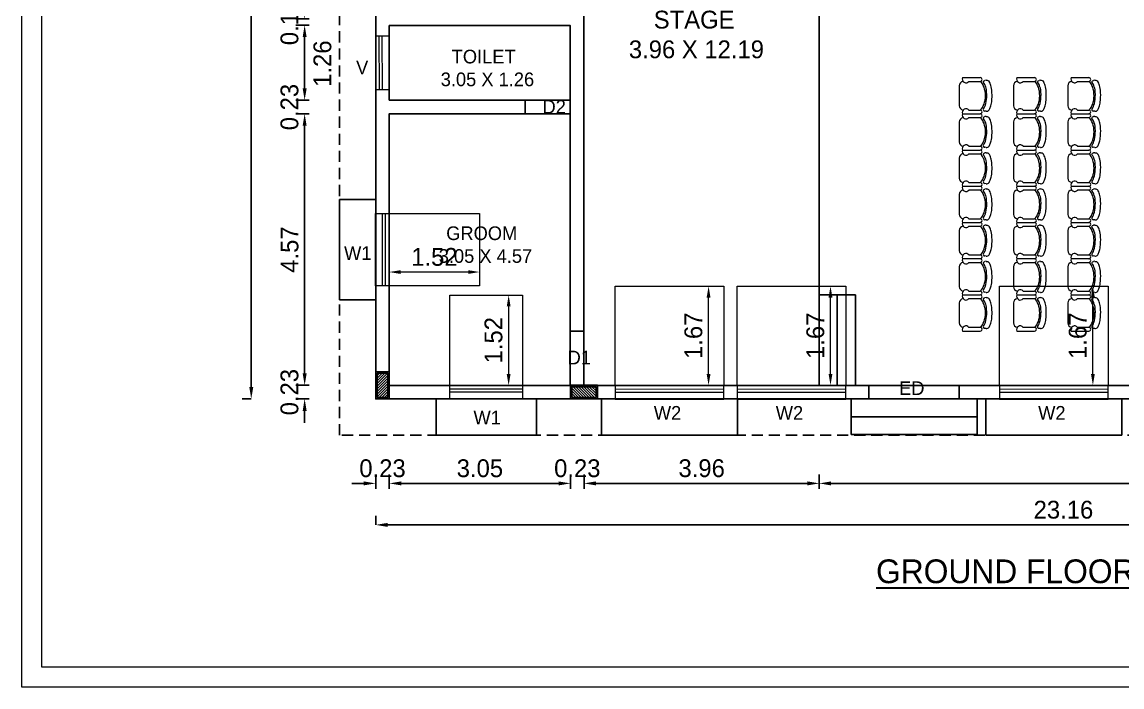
# Model space of a CAD drawing. Header units: metres. Extents: x -1560488.3 to -1560394.4, y 43534.5 to 43593.3.
# Drawn here: x -1560488.3 to -1560469.78, y 43534.54 to 43545.73 of the extents above; entities that cross this region are included whole.
import ezdxf

# ---------------------------------------------------------------- set-up
doc = ezdxf.new("R2010")
doc.units = ezdxf.units.M
doc.header["$LTSCALE"] = 750
doc.header["$MEASUREMENT"] = 0
doc.header["$PDMODE"] = 35
doc.header["$PDSIZE"] = 50
doc.linetypes.add('DASHED2', pattern=[0.375, 0.25, -0.125])
doc.layers.get('0').update_dxf_attribs({"lineweight": 5})
doc.layers.get('Defpoints').update_dxf_attribs({"lineweight": 0})
for name, color, linetype in [('A-ANNO-TEXT01', 255, 'Continuous'), ('BLK_1_FLR_0_CARPET_AREA', 10, 'Continuous'), ('BLK_1_FLR_0_REGULAR_ROOM_1', 117, 'Continuous'), ('BLK_1_FLR_0_REGULAR_ROOM_4', 117, 'Continuous'), ('BLK_1_FLR_0_WC_BATH', 223, 'Continuous'), ('Site Boundry', 3, 'Continuous'), ('TEX', 6, 'Continuous'), ('TEXT 1', 7, 'Continuous'), ('window', 3, 'Continuous')]:
    doc.layers.add(name, color=color, linetype=linetype)
doc.layers.add('BLK_1_COVERED_AREA', color=140, linetype='Continuous', plot=False)
doc.layers.add('BLK_1_FLR_0_BLT_UP_AREA', color=8, linetype='Continuous', plot=False)
for name, color, linetype, lineweight in [('BLK_1_FLR_0_ROOM_1_LIGHT_VENTILATION_1', 232, 'Continuous', 0), ('BLK_1_FLR_0_ROOM_1_LIGHT_VENTILATION_2', 232, 'Continuous', 0), ('BLK_1_FLR_0_ROOM_1_LIGHT_VENTILATION_3', 232, 'Continuous', 0), ('BLK_1_FLR_0_ROOM_4_LIGHT_VENTILATION_1', 232, 'Continuous', 0), ('BLK_1_FLR_0_ROOM_4_LIGHT_VENTILATION_2', 232, 'Continuous', 0), ('column', 242, 'Continuous', 25), ('JOI', 7, 'Continuous', 5), ('Layer1', 7, 'Continuous', 5), ('SEAT', 67, 'Continuous', 9)]:
    doc.layers.add(name, color=color, linetype=linetype, lineweight=lineweight)
doc.styles.add('outer', font='BKANT.TTF')
doc.dimstyles.new('Banu', dxfattribs={"dimtxt": 0.3, "dimasz": 0.1905, "dimexe": 1, "dimexo": 1, "dimgap": 0.1, "dimtad": 1, "dimzin": 1, "dimdsep": 46, "dimtxsty": 'outer', "dimcen": 0.15, "dimdle": 1, "dimse1": 1, "dimse2": 1, "dimclrd": 256, "dimclre": 256, "dimclrt": 256, "dimadec": 0, "dimazin": 0, "dimtfac": 1, "dimtix": 1, "dimtmove": 1, "dimatfit": 0, "dimfxl": 0, "dimtolj": 1, "dimtzin": 0, "dimlwd": -1, "dimlwe": -1, "dimarcsym": 0})
doc.dimstyles.new('DC', dxfattribs={"dimtxt": 0.3, "dimasz": 0.2, "dimexe": 0.15, "dimexo": 0.15, "dimgap": 0.1, "dimtad": 1, "dimzin": 1, "dimdsep": 46, "dimtxsty": 'outer', "dimcen": 0.1, "dimdle": 1, "dimse1": 1, "dimse2": 1, "dimsd1": 1, "dimsd2": 1, "dimclrd": 8, "dimclre": 8, "dimclrt": 7, "dimadec": 0, "dimazin": 0, "dimtfac": 1, "dimtix": 1, "dimtofl": 0, "dimtmove": 2, "dimatfit": 0, "dimfxl": 0, "dimtolj": 1, "dimtzin": 0, "dimarcsym": 0})

# ---------------------------------------------------------------- blocks, each defined once
blk = doc.blocks.new('A$C6C301B36')
at = {"layer": 'SEAT', "color": 11}
for p, q in [((-0.181, 0.197), (0.116, 0.197)), ((-0.238, 0.06), (-0.238, -0.275)), ((-0.075, 0.134), (0.116, 0.134)), ((0.216, 0.152), (0.192, 0.149)), ((-0.075, -0.35), (0.116, -0.35)), ((0.215, -0.37), (0.19, -0.367)), ((-0.181, -0.413), (0.116, -0.413))]:
    blk.add_line(p, q, dxfattribs=at)
for centre, start, end in [((0.116, 0.165), 270.0243, 90.0243), ((0.116, -0.382), 269.9981, 90.0006)]:
    blk.add_arc(centre, 0.0313, start, end, dxfattribs=at)
for centre, major_axis, ratio, start_param, end_param in [((-0.125, 0.171), (0.0439, 0.0439), 1, 1.934864, 4.854253), ((-0.163, 0.06), (0.0527, 0.0527), 1, 0.928524, 2.356216), ((0.042, -0.108), (0, 0.273), 0.588982, 3.623154, 5.801624), ((-0.163, -0.276), (0.0527, 0.0527), 1, 2.356179, 3.783769), ((-0.125, -0.388), (0.0439, 0.0439), 1, -0.141894, 2.777677), ((0.19, -0.342), (0.0176, 0.0176), 1, 1.641845, 3.926976), ((0.227, -0.293), (0.0108, 0.0777), 0.730286, 3.118469, 4.035244)]:
    blk.add_ellipse(centre, major_axis=major_axis, ratio=ratio, start_param=start_param, end_param=end_param, dxfattribs=at)
at = {"layer": 'SEAT', "color": 11, "extrusion": (2e-16, 2e-16, -1)}
blk.add_ellipse((0.192, 0.124), major_axis=(0.0176, -0.0176), ratio=1, start_param=1.649437, end_param=3.934568, dxfattribs=at)
at = {"layer": 'SEAT', "color": 11, "extrusion": (0, 0, -1)}
blk.add_ellipse((0.228, 0.074), major_axis=(0.0102, -0.0778), ratio=0.730286, start_param=3.118469, end_param=4.035244, dxfattribs=at)
at = {"layer": 'SEAT', "color": 11}
for points, knots in [([(0.169, -0.329), (0.186, -0.307), (0.2, -0.28), (0.22, -0.19), (0.225, -0.155), (0.224, -0.024), (0.218, 0.011), (0.198, 0.068), (0.185, 0.092), (0.17, 0.112)], [0.751759, 0.751759, 0.751759, 0.751759, 1.146666, 1.146666, 1.58895, 1.58895, 2.031233, 2.031233, 2.386086, 2.386086, 2.386086, 2.386086]), ([(0.264, -0.348), (0.274, -0.331), (0.282, -0.313), (0.298, -0.272), (0.304, -0.248), (0.312, -0.172), (0.314, -0.147), (0.314, -0.027), (0.31, 0.008), (0.293, 0.069), (0.284, 0.095), (0.27, 0.122), (0.268, 0.125), (0.266, 0.128)], [0.896318, 0.896318, 0.896318, 0.896318, 1.089966, 1.089966, 1.332064, 1.332064, 1.574163, 1.574163, 1.927199, 1.927199, 2.196925, 2.196925, 2.231899, 2.231899, 2.231899, 2.231899])]:
    blk.add_open_spline(points, degree=3, knots=knots, dxfattribs=at)
blk = doc.blocks.new('A$C67F1454E')
at = {"layer": 'JOI', "color": 32}
for p, q in [((-1.004, -0.811), (-1.002, 0.409)), ((-0.953, -0.811), (-0.951, 0.409))]:
    blk.add_line(p, q, dxfattribs=at)
blk.add_lwpolyline([(-0.89, 0.409), (-0.89, -0.811), (-1.12, -0.811), (-1.12, 0.409)], close=True, dxfattribs=at)
blk = doc.blocks.new('A$C78A16005')
at = {"layer": 'JOI', "color": 32}
for p, q in [((-1.787, 0.381), (-1.785, -0.519)), ((-1.737, 0.381), (-1.734, -0.519))]:
    blk.add_line(p, q, dxfattribs=at)
blk.add_lwpolyline([(-1.673, -0.519), (-1.673, 0.381), (-1.903, 0.381), (-1.903, -0.519)], close=True, dxfattribs=at)
blk = doc.blocks.new('A$C0AC56B35')
at = {"layer": 'JOI', "color": 32}
for p, q in [((-2.617, -0.687), (-4.447, -0.685)), ((-2.617, -0.738), (-4.447, -0.736))]:
    blk.add_line(p, q, dxfattribs=at)
blk.add_lwpolyline([(-4.447, -0.624), (-2.617, -0.624), (-2.617, -0.854), (-4.447, -0.854)], close=True, dxfattribs=at)
blk = doc.blocks.new('*D214')
at = {"color": 3, "lineweight": -2}
for p, q in [((-1560482.345, 43537.266), (-1560482.345, 43537.416)), ((-1560459.185, 43537.266), (-1560459.185, 43537.416)), ((-1560459.385, 43537.266), (-1560482.145, 43537.266))]:
    blk.add_line(p, q, dxfattribs=at)
at = {"color": 3}
for points in [[(-1560482.145, 43537.299), (-1560482.145, 43537.233), (-1560482.345, 43537.266)], [(-1560459.385, 43537.299), (-1560459.385, 43537.233), (-1560459.185, 43537.266)]]:
    blk.add_solid(points, dxfattribs=at)
at = {"layer": 'Defpoints', "color": 0}
for p in [(-1560482.345, 43537.266), (-1560482.345, 43537.266), (-1560459.185, 43537.266)]:
    blk.add_point(p, dxfattribs=at)
at = {"color": 7, "insert": (-1560470.765, 43537.52), "char_height": 0.3, "attachment_point": 5, "style": 'outer'}
blk.add_mtext('\\A1;23.16', dxfattribs=at)
blk = doc.blocks.new('*D215')
at = {"color": 3, "lineweight": -2}
for p, q in [((-1560482.345, 43537.874), (-1560482.345, 43538.115)), ((-1560482.115, 43537.874), (-1560482.115, 43538.115)), ((-1560482.545, 43537.965), (-1560482.745, 43537.965)), ((-1560481.915, 43537.965), (-1560481.715, 43537.965))]:
    blk.add_line(p, q, dxfattribs=at)
at = {"color": 3}
for points in [[(-1560482.545, 43537.998), (-1560482.545, 43537.931), (-1560482.345, 43537.965)], [(-1560481.915, 43537.998), (-1560481.915, 43537.931), (-1560482.115, 43537.965)]]:
    blk.add_solid(points, dxfattribs=at)
at = {"layer": 'Defpoints', "color": 0}
for p in [(-1560482.115, 43537.965), (-1560482.345, 43537.724), (-1560482.115, 43537.724)]:
    blk.add_point(p, dxfattribs=at)
at = {"color": 7, "insert": (-1560482.23, 43538.218), "char_height": 0.3, "attachment_point": 5, "style": 'outer'}
blk.add_mtext('\\A1;0.23', dxfattribs=at)
blk = doc.blocks.new('*D216')
at = {"color": 3, "lineweight": -2}
for p, q in [((-1560482.115, 43537.874), (-1560482.115, 43538.115)), ((-1560479.065, 43537.874), (-1560479.065, 43538.115)), ((-1560481.915, 43537.965), (-1560479.265, 43537.965))]:
    blk.add_line(p, q, dxfattribs=at)
at = {"color": 3}
for points in [[(-1560481.915, 43537.998), (-1560481.915, 43537.931), (-1560482.115, 43537.965)], [(-1560479.265, 43537.998), (-1560479.265, 43537.931), (-1560479.065, 43537.965)]]:
    blk.add_solid(points, dxfattribs=at)
at = {"layer": 'Defpoints', "color": 0}
for p in [(-1560479.065, 43537.965), (-1560482.115, 43537.724), (-1560479.065, 43537.724)]:
    blk.add_point(p, dxfattribs=at)
at = {"color": 7, "insert": (-1560480.59, 43538.218), "char_height": 0.3, "attachment_point": 5, "style": 'outer'}
blk.add_mtext('\\A1;3.05', dxfattribs=at)
blk = doc.blocks.new('*D217')
at = {"color": 3, "lineweight": -2}
for p, q in [((-1560479.065, 43537.874), (-1560479.065, 43538.115)), ((-1560478.835, 43537.874), (-1560478.835, 43538.115)), ((-1560479.265, 43537.965), (-1560479.465, 43537.965)), ((-1560478.635, 43537.965), (-1560478.435, 43537.965))]:
    blk.add_line(p, q, dxfattribs=at)
at = {"color": 3}
for points in [[(-1560479.265, 43537.998), (-1560479.265, 43537.931), (-1560479.065, 43537.965)], [(-1560478.635, 43537.998), (-1560478.635, 43537.931), (-1560478.835, 43537.965)]]:
    blk.add_solid(points, dxfattribs=at)
at = {"layer": 'Defpoints', "color": 0}
for p in [(-1560478.835, 43537.965), (-1560479.065, 43537.724), (-1560478.835, 43537.724)]:
    blk.add_point(p, dxfattribs=at)
at = {"color": 7, "insert": (-1560478.95, 43538.218), "char_height": 0.3, "attachment_point": 5, "style": 'outer'}
blk.add_mtext('\\A1;0.23', dxfattribs=at)
blk = doc.blocks.new('*D218')
at = {"color": 3, "lineweight": -2}
for p, q in [((-1560478.835, 43537.874), (-1560478.835, 43538.115)), ((-1560474.877, 43537.874), (-1560474.877, 43538.115)), ((-1560478.635, 43537.965), (-1560475.077, 43537.965))]:
    blk.add_line(p, q, dxfattribs=at)
at = {"color": 3}
for points in [[(-1560478.635, 43537.998), (-1560478.635, 43537.931), (-1560478.835, 43537.965)], [(-1560475.077, 43537.998), (-1560475.077, 43537.931), (-1560474.877, 43537.965)]]:
    blk.add_solid(points, dxfattribs=at)
at = {"layer": 'Defpoints', "color": 0}
for p in [(-1560474.877, 43537.965), (-1560478.835, 43537.724), (-1560474.877, 43537.724)]:
    blk.add_point(p, dxfattribs=at)
at = {"color": 7, "insert": (-1560476.856, 43538.219), "char_height": 0.3, "attachment_point": 5, "style": 'outer'}
blk.add_mtext('\\A1;3.96', dxfattribs=at)
blk = doc.blocks.new('*D219')
at = {"color": 3, "lineweight": -2}
for p, q in [((-1560474.877, 43537.874), (-1560474.877, 43538.115)), ((-1560461.899, 43537.874), (-1560461.899, 43538.115)), ((-1560474.677, 43537.965), (-1560462.099, 43537.965))]:
    blk.add_line(p, q, dxfattribs=at)
at = {"color": 3}
for points in [[(-1560474.677, 43537.998), (-1560474.677, 43537.931), (-1560474.877, 43537.965)], [(-1560462.099, 43537.998), (-1560462.099, 43537.931), (-1560461.899, 43537.965)]]:
    blk.add_solid(points, dxfattribs=at)
at = {"layer": 'Defpoints', "color": 0}
for p in [(-1560461.899, 43537.965), (-1560474.877, 43537.724), (-1560461.899, 43537.724)]:
    blk.add_point(p, dxfattribs=at)
at = {"color": 7, "insert": (-1560468.388, 43538.219), "char_height": 0.3, "attachment_point": 5, "style": 'outer'}
blk.add_mtext('\\A1;12.98', dxfattribs=at)
blk = doc.blocks.new('*D227')
at = {"color": 3, "lineweight": -2}
for p, q in [((-1560483.541, 43539.816), (-1560483.541, 43540.016)), ((-1560483.467, 43539.616), (-1560483.691, 43539.616)), ((-1560483.467, 43539.386), (-1560483.691, 43539.386)), ((-1560483.541, 43539.186), (-1560483.541, 43538.986))]:
    blk.add_line(p, q, dxfattribs=at)
at = {"color": 3}
for points in [[(-1560483.574, 43539.816), (-1560483.507, 43539.816), (-1560483.541, 43539.616)], [(-1560483.574, 43539.186), (-1560483.507, 43539.186), (-1560483.541, 43539.386)]]:
    blk.add_solid(points, dxfattribs=at)
at = {"layer": 'Defpoints', "color": 0}
for p in [(-1560483.541, 43539.616), (-1560483.317, 43539.616), (-1560483.317, 43539.386)]:
    blk.add_point(p, dxfattribs=at)
at = {"color": 7, "insert": (-1560483.795, 43539.501), "char_height": 0.3, "attachment_point": 5, "rotation": 90, "style": 'outer'}
blk.add_mtext('\\A1;0.23', dxfattribs=at)
blk = doc.blocks.new('*D228')
at = {"color": 3, "lineweight": -2}
for p, q in [((-1560483.467, 43544.185), (-1560483.691, 43544.185)), ((-1560483.541, 43539.816), (-1560483.541, 43543.985)), ((-1560483.467, 43539.616), (-1560483.691, 43539.616))]:
    blk.add_line(p, q, dxfattribs=at)
at = {"color": 3}
for points in [[(-1560483.574, 43543.985), (-1560483.507, 43543.985), (-1560483.541, 43544.185)], [(-1560483.574, 43539.816), (-1560483.507, 43539.816), (-1560483.541, 43539.616)]]:
    blk.add_solid(points, dxfattribs=at)
at = {"layer": 'Defpoints', "color": 0}
for p in [(-1560483.541, 43544.185), (-1560483.317, 43544.185), (-1560483.317, 43539.616)]:
    blk.add_point(p, dxfattribs=at)
at = {"color": 7, "insert": (-1560483.794, 43541.901), "char_height": 0.3, "attachment_point": 5, "rotation": 90, "style": 'outer'}
blk.add_mtext('\\A1;4.57', dxfattribs=at)
blk = doc.blocks.new('*D229')
at = {"color": 3, "lineweight": -2}
for p, q in [((-1560483.541, 43544.615), (-1560483.541, 43544.815)), ((-1560483.467, 43544.415), (-1560483.691, 43544.415)), ((-1560483.467, 43544.185), (-1560483.691, 43544.185)), ((-1560483.541, 43543.985), (-1560483.541, 43543.785))]:
    blk.add_line(p, q, dxfattribs=at)
at = {"color": 3}
for points in [[(-1560483.574, 43544.615), (-1560483.507, 43544.615), (-1560483.541, 43544.415)], [(-1560483.574, 43543.985), (-1560483.507, 43543.985), (-1560483.541, 43544.185)]]:
    blk.add_solid(points, dxfattribs=at)
at = {"layer": 'Defpoints', "color": 0}
for p in [(-1560483.541, 43544.415), (-1560483.317, 43544.415), (-1560483.317, 43544.185)]:
    blk.add_point(p, dxfattribs=at)
at = {"color": 7, "insert": (-1560483.795, 43544.3), "char_height": 0.3, "attachment_point": 5, "rotation": 90, "style": 'outer'}
blk.add_mtext('\\A1;0.23', dxfattribs=at)
blk = doc.blocks.new('*D230')
at = {"color": 3, "lineweight": -2}
for p, q in [((-1560483.467, 43545.677), (-1560483.691, 43545.677)), ((-1560483.541, 43544.615), (-1560483.541, 43545.477)), ((-1560483.467, 43544.415), (-1560483.691, 43544.415))]:
    blk.add_line(p, q, dxfattribs=at)
at = {"color": 3}
for points in [[(-1560483.574, 43545.477), (-1560483.507, 43545.477), (-1560483.541, 43545.677)], [(-1560483.574, 43544.615), (-1560483.507, 43544.615), (-1560483.541, 43544.415)]]:
    blk.add_solid(points, dxfattribs=at)
at = {"layer": 'Defpoints', "color": 0}
for p in [(-1560483.541, 43545.677), (-1560483.317, 43545.677), (-1560483.317, 43544.415)]:
    blk.add_point(p, dxfattribs=at)
at = {"color": 7, "insert": (-1560483.24, 43545.031), "char_height": 0.3, "attachment_point": 5, "rotation": 90, "style": 'outer'}
blk.add_mtext('\\A1;1.26', dxfattribs=at)
blk = doc.blocks.new('*D231')
at = {"color": 3, "lineweight": -2}
for p, q in [((-1560483.541, 43545.987), (-1560483.541, 43546.187)), ((-1560483.467, 43545.787), (-1560483.691, 43545.787)), ((-1560483.467, 43545.677), (-1560483.691, 43545.677)), ((-1560483.541, 43545.477), (-1560483.541, 43545.277))]:
    blk.add_line(p, q, dxfattribs=at)
at = {"color": 3}
for points in [[(-1560483.574, 43545.987), (-1560483.507, 43545.987), (-1560483.541, 43545.787)], [(-1560483.574, 43545.477), (-1560483.507, 43545.477), (-1560483.541, 43545.677)]]:
    blk.add_solid(points, dxfattribs=at)
at = {"layer": 'Defpoints', "color": 0}
for p in [(-1560483.541, 43545.787), (-1560483.317, 43545.787), (-1560483.317, 43545.677)]:
    blk.add_point(p, dxfattribs=at)
at = {"color": 7, "insert": (-1560483.795, 43545.732), "char_height": 0.3, "attachment_point": 5, "rotation": 90, "style": 'outer'}
blk.add_mtext('\\A1;0.11', dxfattribs=at)
blk = doc.blocks.new('*D242')
at = {"color": 3, "lineweight": -2}
for p, q in [((-1560484.44, 43584.039), (-1560484.59, 43584.039)), ((-1560484.44, 43539.586), (-1560484.44, 43583.839)), ((-1560484.44, 43539.386), (-1560484.59, 43539.386))]:
    blk.add_line(p, q, dxfattribs=at)
at = {"color": 3}
for points in [[(-1560484.473, 43583.839), (-1560484.406, 43583.839), (-1560484.44, 43584.039)], [(-1560484.473, 43539.586), (-1560484.406, 43539.586), (-1560484.44, 43539.386)]]:
    blk.add_solid(points, dxfattribs=at)
at = {"layer": 'Defpoints', "color": 0}
for p in [(-1560484.44, 43584.039), (-1560484.44, 43584.039), (-1560484.44, 43539.386)]:
    blk.add_point(p, dxfattribs=at)
at = {"color": 7, "insert": (-1560484.694, 43561.713), "char_height": 0.3, "attachment_point": 5, "rotation": 90, "style": 'outer'}
blk.add_mtext('\\A1;44.65', dxfattribs=at)
blk = doc.blocks.new('A$C2EFD5EC2')
h = blk.add_hatch()
h.set_pattern_fill('ANSI31', scale=0.3937)
h.set_pattern_definition([(45, (-101112.1048, 42342.7938), (-0.883881709, 0.883881709), [])])
h.paths.add_polyline_path([(-27.25, 3.84), (-34.25, 3.84), (-34.25, -12.16), (-27.25, -12.16)])
at = {"color": 1}
for points in [[(-35.25, 4.84), (-26.25, 4.84), (-26.25, -13.16), (-35.25, -13.16)], [(-34.25, 3.84), (-27.25, 3.84), (-27.25, -12.16), (-34.25, -12.16)]]:
    blk.add_lwpolyline(points, close=True, dxfattribs=at)
blk = doc.blocks.new('*D326')
at = {"layer": 'BLK_1_FLR_0_ROOM_1_LIGHT_VENTILATION_3'}
blk.add_line((-1560470.269, 43539.805), (-1560470.269, 43541.094), dxfattribs=at)
for points in [[(-1560470.301, 43541.094), (-1560470.237, 43541.094), (-1560470.269, 43541.285)], [(-1560470.301, 43539.805), (-1560470.237, 43539.805), (-1560470.269, 43539.615)]]:
    blk.add_solid(points, dxfattribs=at)
at = {"layer": 'Defpoints', "color": 0}
for p in [(-1560470.269, 43541.285), (-1560470.012, 43541.285), (-1560470.012, 43539.615)]:
    blk.add_point(p, dxfattribs=at)
at = {"layer": 'BLK_1_FLR_0_ROOM_1_LIGHT_VENTILATION_3', "insert": (-1560470.523, 43540.45), "char_height": 0.3, "attachment_point": 5, "rotation": 90, "style": 'outer'}
blk.add_mtext('\\A1;1.67', dxfattribs=at)
blk = doc.blocks.new('*D331')
at = {"layer": 'BLK_1_FLR_0_ROOM_1_LIGHT_VENTILATION_1'}
blk.add_line((-1560476.74, 43539.805), (-1560476.74, 43541.094), dxfattribs=at)
for points in [[(-1560476.772, 43541.094), (-1560476.708, 43541.094), (-1560476.74, 43541.285)], [(-1560476.772, 43539.805), (-1560476.708, 43539.805), (-1560476.74, 43539.615)]]:
    blk.add_solid(points, dxfattribs=at)
at = {"layer": 'Defpoints', "color": 0}
for p in [(-1560476.74, 43541.285), (-1560476.483, 43541.285), (-1560476.483, 43539.615)]:
    blk.add_point(p, dxfattribs=at)
at = {"layer": 'BLK_1_FLR_0_ROOM_1_LIGHT_VENTILATION_1', "insert": (-1560476.994, 43540.45), "char_height": 0.3, "attachment_point": 5, "rotation": 90, "style": 'outer'}
blk.add_mtext('\\A1;1.67', dxfattribs=at)
blk = doc.blocks.new('*D346')
at = {"layer": 'BLK_1_FLR_0_ROOM_4_LIGHT_VENTILATION_1'}
blk.add_line((-1560480.787, 43541.523), (-1560481.926, 43541.523), dxfattribs=at)
for points in [[(-1560481.926, 43541.554), (-1560481.926, 43541.491), (-1560482.116, 43541.523)], [(-1560480.787, 43541.554), (-1560480.787, 43541.491), (-1560480.596, 43541.523)]]:
    blk.add_solid(points, dxfattribs=at)
at = {"layer": 'Defpoints', "color": 0}
for p in [(-1560482.116, 43541.523), (-1560482.116, 43541.291), (-1560480.596, 43541.291)]:
    blk.add_point(p, dxfattribs=at)
at = {"layer": 'BLK_1_FLR_0_ROOM_4_LIGHT_VENTILATION_1', "insert": (-1560481.356, 43541.776), "char_height": 0.3, "attachment_point": 5, "style": 'outer'}
blk.add_mtext('\\A1;1.52', dxfattribs=at)
blk = doc.blocks.new('*D347')
at = {"layer": 'BLK_1_FLR_0_ROOM_4_LIGHT_VENTILATION_2'}
blk.add_line((-1560480.106, 43540.944), (-1560480.106, 43539.805), dxfattribs=at)
for points in [[(-1560480.138, 43540.944), (-1560480.074, 43540.944), (-1560480.106, 43541.135)], [(-1560480.138, 43539.805), (-1560480.074, 43539.805), (-1560480.106, 43539.615)]]:
    blk.add_solid(points, dxfattribs=at)
at = {"layer": 'Defpoints', "color": 0}
for p in [(-1560479.874, 43541.135), (-1560480.106, 43539.615), (-1560479.874, 43539.615)]:
    blk.add_point(p, dxfattribs=at)
at = {"layer": 'BLK_1_FLR_0_ROOM_4_LIGHT_VENTILATION_2', "insert": (-1560480.36, 43540.375), "char_height": 0.3, "attachment_point": 5, "rotation": 90, "style": 'outer'}
blk.add_mtext('\\A1;1.52', dxfattribs=at)
blk = doc.blocks.new('*D358')
at = {"layer": 'BLK_1_FLR_0_ROOM_1_LIGHT_VENTILATION_2'}
blk.add_line((-1560474.687, 43539.805), (-1560474.687, 43541.094), dxfattribs=at)
for points in [[(-1560474.719, 43541.094), (-1560474.655, 43541.094), (-1560474.687, 43541.285)], [(-1560474.719, 43539.805), (-1560474.655, 43539.805), (-1560474.687, 43539.615)]]:
    blk.add_solid(points, dxfattribs=at)
at = {"layer": 'Defpoints', "color": 0}
for p in [(-1560474.687, 43541.285), (-1560474.43, 43541.285), (-1560474.43, 43539.615)]:
    blk.add_point(p, dxfattribs=at)
at = {"layer": 'BLK_1_FLR_0_ROOM_1_LIGHT_VENTILATION_2', "insert": (-1560474.941, 43540.45), "char_height": 0.3, "attachment_point": 5, "rotation": 90, "style": 'outer'}
blk.add_mtext('\\A1;1.67', dxfattribs=at)

msp = doc.modelspace()

# ---------------------------------------------------------------- linework, layer by layer
for points in [[(-1560488.3, 43588.209), (-1560394.418, 43588.209), (-1560394.418, 43534.537), (-1560488.3, 43534.537)], [(-1560487.968, 43587.877), (-1560394.75, 43587.877), (-1560394.75, 43534.869), (-1560487.968, 43534.869)]]:
    msp.add_lwpolyline(points, close=True)
at = {"layer": 'BLK_1_COVERED_AREA'}
msp.add_lwpolyline([(-1560471.529, 43584.039), (-1560459.185, 43584.039), (-1560459.185, 43539.386), (-1560482.345, 43539.386), (-1560482.345, 43553.864), (-1560474.877, 43553.864), (-1560474.877, 43554.774), (-1560472.439, 43557.065), (-1560471.529, 43557.065)], close=True, dxfattribs=at)
at = {"layer": 'BLK_1_FLR_0_BLT_UP_AREA', "color": 8}
msp.add_lwpolyline([(-1560459.185, 43584.039), (-1560459.185, 43584.039), (-1560459.185, 43539.386), (-1560482.345, 43539.386), (-1560482.345, 43553.864), (-1560474.877, 43553.864), (-1560474.877, 43554.774), (-1560472.439, 43557.065), (-1560471.529, 43557.065), (-1560471.529, 43584.039), (-1560459.185, 43584.039)], close=True, dxfattribs=at)
at = {"layer": 'BLK_1_FLR_0_CARPET_AREA', "color": 25}
for points in [[(-1560478.84, 43551.806), (-1560461.899, 43551.807), (-1560461.899, 43539.615), (-1560478.84, 43539.615)], [(-1560482.116, 43544.415), (-1560479.068, 43544.415), (-1560479.068, 43545.673), (-1560482.116, 43545.673)], [(-1560479.068, 43539.615), (-1560482.116, 43539.615), (-1560482.116, 43544.187), (-1560479.068, 43544.187)]]:
    msp.add_lwpolyline(points, close=True, dxfattribs=at)
at = {"layer": 'BLK_1_FLR_0_REGULAR_ROOM_1', "color": 2}
msp.add_lwpolyline([(-1560478.84, 43551.806), (-1560461.899, 43551.807), (-1560461.899, 43539.615), (-1560478.84, 43539.615)], close=True, dxfattribs=at)
at = {"layer": 'BLK_1_FLR_0_REGULAR_ROOM_4', "color": 2}
msp.add_lwpolyline([(-1560479.068, 43539.615), (-1560482.116, 43539.615), (-1560482.116, 43544.187), (-1560479.068, 43544.187)], close=True, dxfattribs=at)
at = {"layer": 'BLK_1_FLR_0_ROOM_1_LIGHT_VENTILATION_1'}
msp.add_lwpolyline([(-1560478.313, 43541.285), (-1560476.483, 43541.285), (-1560476.483, 43539.615), (-1560478.313, 43539.615)], close=True, dxfattribs=at)
at = {"layer": 'BLK_1_FLR_0_ROOM_1_LIGHT_VENTILATION_2'}
msp.add_lwpolyline([(-1560476.26, 43541.285), (-1560474.43, 43541.285), (-1560474.43, 43539.615), (-1560476.26, 43539.615)], close=True, dxfattribs=at)
at = {"layer": 'BLK_1_FLR_0_ROOM_1_LIGHT_VENTILATION_3'}
msp.add_lwpolyline([(-1560471.842, 43541.285), (-1560470.012, 43541.285), (-1560470.012, 43539.615), (-1560471.842, 43539.615)], close=True, dxfattribs=at)
at = {"layer": 'BLK_1_FLR_0_ROOM_4_LIGHT_VENTILATION_1'}
msp.add_lwpolyline([(-1560480.596, 43542.511), (-1560480.596, 43541.291), (-1560482.116, 43541.291), (-1560482.116, 43542.511)], close=True, dxfattribs=at)
at = {"layer": 'BLK_1_FLR_0_ROOM_4_LIGHT_VENTILATION_2'}
msp.add_lwpolyline([(-1560481.094, 43541.135), (-1560479.874, 43541.135), (-1560479.874, 43539.615), (-1560481.094, 43539.615)], close=True, dxfattribs=at)
at = {"layer": 'BLK_1_FLR_0_WC_BATH'}
msp.add_lwpolyline([(-1560482.116, 43544.415), (-1560479.068, 43544.415), (-1560479.068, 43545.673), (-1560482.116, 43545.673)], close=True, dxfattribs=at)
at = {"layer": 'Layer1'}
msp.add_lwpolyline([(-1560474.877, 43551.807), (-1560461.899, 43551.807), (-1560461.899, 43539.615), (-1560474.877, 43539.615)], close=True, dxfattribs=at)
at = {"layer": 'Site Boundry', "color": 7, "linetype": 'Continuous', "ltscale": 5}
for p, q in [((-1560482.345, 43552.035), (-1560482.345, 43539.386)), ((-1560474.877, 43551.807), (-1560474.877, 43539.615)), ((-1560478.84, 43550.892), (-1560478.84, 43540.529)), ((-1560482.116, 43545.673), (-1560482.116, 43544.415)), ((-1560479.068, 43545.673), (-1560482.116, 43545.673)), ((-1560479.068, 43545.673), (-1560479.068, 43540.529)), ((-1560479.83, 43544.415), (-1560482.116, 43544.415)), ((-1560479.83, 43544.415), (-1560479.83, 43544.187)), ((-1560482.116, 43544.187), (-1560482.116, 43539.615)), ((-1560479.83, 43544.187), (-1560482.116, 43544.187)), ((-1560474.268, 43541.139), (-1560474.877, 43541.139)), ((-1560474.572, 43539.615), (-1560474.572, 43541.139)), ((-1560474.268, 43539.615), (-1560474.268, 43541.139)), ((-1560478.84, 43540.529), (-1560479.068, 43540.529)), ((-1560474.039, 43539.615), (-1560482.116, 43539.615)), ((-1560474.039, 43539.615), (-1560474.039, 43539.386)), ((-1560461.899, 43539.615), (-1560472.519, 43539.615)), ((-1560472.519, 43539.615), (-1560472.519, 43539.386)), ((-1560474.039, 43539.386), (-1560482.345, 43539.386)), ((-1560474.339, 43539.386), (-1560474.339, 43538.786)), ((-1560474.039, 43539.386), (-1560472.519, 43539.386)), ((-1560459.185, 43539.386), (-1560472.519, 43539.386)), ((-1560472.219, 43539.386), (-1560472.219, 43538.786)), ((-1560474.339, 43539.086), (-1560472.219, 43539.086)), ((-1560474.339, 43538.786), (-1560472.219, 43538.786))]:
    msp.add_line(p, q, dxfattribs=at)
at = {"layer": 'TEX', "linetype": 'DASHED2', "ltscale": 0.001}
msp.add_lwpolyline([(-1560458.575, 43584.649), (-1560458.575, 43538.776), (-1560482.955, 43538.776), (-1560482.955, 43554.474), (-1560477, 43554.474), (-1560477, 43555.731), (-1560473.346, 43559.187), (-1560472.139, 43559.187), (-1560472.139, 43584.649)], close=True, dxfattribs=at)
at = {"layer": 'TEX', "linetype": 'DASHED2'}
for points in [[(-1560482.346, 43541.056), (-1560482.956, 43541.056), (-1560482.956, 43542.746), (-1560482.346, 43542.746)], [(-1560479.639, 43539.385), (-1560479.639, 43538.775), (-1560481.329, 43538.775), (-1560481.329, 43539.385)], [(-1560478.543, 43539.385), (-1560478.543, 43538.775), (-1560476.253, 43538.775), (-1560476.253, 43539.385)], [(-1560472.072, 43539.385), (-1560472.072, 43538.775), (-1560469.782, 43538.775), (-1560469.782, 43539.385)]]:
    msp.add_lwpolyline(points, dxfattribs=at)

# ---------------------------------------------------------------- block references
at = {"color": 2, "rotation": 180}
msp.add_blockref('A$C78A16005', (-1560484.019, 43544.975), dxfattribs=at)
at = {"color": 22}
msp.add_blockref('A$C67F1454E', (-1560481.226, 43542.102), dxfattribs=at)
at = {"color": 22, "rotation": 90}
msp.add_blockref('A$C67F1454E', (-1560480.685, 43540.504), dxfattribs=at)
at = {"layer": 'column', "color": 3, "linetype": 'Continuous', "xscale": 0.0254, "yscale": 0.0254, "zscale": 0.0254}
msp.add_blockref('A$C2EFD5EC2', (-1560481.449, 43539.72), dxfattribs=at)
at = {"layer": 'column', "color": 3, "linetype": 'Continuous', "xscale": 0.0254, "yscale": 0.0254, "zscale": 0.0254, "rotation": 270}
msp.add_blockref('A$C2EFD5EC2', (-1560478.731, 43538.721), dxfattribs=at)
at = {"layer": 'SEAT', "color": 11}
for p in [(-1560472.281, 43544.599), (-1560471.367, 43544.599), (-1560470.452, 43544.599), (-1560472.281, 43543.99), (-1560471.367, 43543.99), (-1560470.452, 43543.99), (-1560472.281, 43543.38), (-1560471.367, 43543.38), (-1560470.452, 43543.38), (-1560472.281, 43542.77), (-1560471.367, 43542.77), (-1560470.452, 43542.77), (-1560472.281, 43542.161), (-1560471.367, 43542.161), (-1560470.452, 43542.161), (-1560472.281, 43541.551), (-1560471.367, 43541.551), (-1560470.452, 43541.551), (-1560472.281, 43540.942), (-1560471.367, 43540.942), (-1560470.452, 43540.942)]:
    msp.add_blockref('A$C6C301B36', p, dxfattribs=at)
at = {"layer": 'window', "linetype": 'ByBlock', "xscale": -1}
for p in [(-1560480.93, 43540.239), (-1560478.877, 43540.239), (-1560474.459, 43540.239)]:
    msp.add_blockref('A$C0AC56B35', p, dxfattribs=at)

# ---------------------------------------------------------------- texts
at = {"layer": 'A-ANNO-TEXT01', "color": 2, "attachment_point": 1, "style": 'outer'}
for s, width, insert, char_height in [('{\\W9.405623; }STAGE\\P{\\W5.641951; }3.96 X 12.19', 3.42075, (-1560478.711, 43545.922), 0.3), ('{\\W4.76596; }TOILET\\P{\\W2.599944; }3.05 X 1.26', 1.95433, (-1560481.472, 43545.265), 0.23), ('{\\W2.121781; }V', 0.58051, (-1560482.856, 43545.082), 0.23), ('{\\W9.13062;  }D2', 3.42075, (-1560481.096, 43544.42), 0.23), ('{\\W6.44654;  }GROOM\\P{\\W5.71168;  }3.05 X 4.57', 3.42075, (-1560482.259, 43542.291), 0.23), ('{\\W0.679398; }W1', 0.58051, (-1560482.935, 43541.956), 0.23), ('{\\W0.734612; }D1', 0.51113, (-1560479.176, 43540.198), 0.23), ('{\\W0.453362; }ED', 0.51113, (-1560473.571, 43539.683), 0.23), ('{\\W0.576859; }W2', 0.58051, (-1560477.711, 43539.267), 0.23), ('{\\W0.576859; }W2', 0.58051, (-1560475.658, 43539.267), 0.23), ('{\\W0.576859; }W2', 0.58051, (-1560471.24, 43539.267), 0.23), ('{\\W0.679398; }W1', 0.58051, (-1560480.756, 43539.189), 0.23)]:
    msp.add_mtext_dynamic_manual_height_columns(s, width=width, gutter_width=955.487, heights=[0], dxfattribs=dict(at, insert=insert, char_height=char_height))
at = {"layer": 'TEXT 1', "linetype": 'ByBlock', "lineweight": 30, "insert": (-1560470.963, 43536.685), "char_height": 0.4, "width": 8.69801, "attachment_point": 2, "style": 'outer'}
msp.add_mtext('\\pt15.2;{\\LGROUND FLOOR PLAN}', dxfattribs=at)

# ---------------------------------------------------------------- dimensions: what is measured, and where the dimension line sits
at = {"color": 4}
for p1, p2, picture, middle in [((-1560484.44, 43539.386), (-1560484.44, 43584.039), '*D242', (-1560484.694, 43561.713)), ((-1560459.185, 43537.266), (-1560482.345, 43537.266), '*D214', (-1560470.765, 43537.52))]:
    dim = msp.add_aligned_dim(p1=p1, p2=p2, distance=0, dimstyle='DC', override={"dimpost": '\\X', "dimse1": 0, "dimse2": 0, "dimsd1": 0, "dimsd2": 0, "dimclrd": 3, "dimclre": 3}, dxfattribs=at)
    dim.commit()
    dim.dimension.update_dxf_attribs({"geometry": picture, "text_midpoint": middle})
for base, p1, p2, picture, middle in [((-1560483.541, 43545.787), (-1560483.317, 43545.677), (-1560483.317, 43545.787), '*D231', (-1560483.795, 43545.732)), ((-1560483.541, 43544.415), (-1560483.317, 43544.185), (-1560483.317, 43544.415), '*D229', (-1560483.795, 43544.3)), ((-1560483.541, 43544.185), (-1560483.317, 43539.616), (-1560483.317, 43544.185), '*D228', (-1560483.794, 43541.901)), ((-1560483.541, 43539.616), (-1560483.317, 43539.386), (-1560483.317, 43539.616), '*D227', (-1560483.795, 43539.501))]:
    dim = msp.add_linear_dim(base=base, p1=p1, p2=p2, angle=270, dimstyle='DC', override={"dimpost": '\\X', "dimse1": 0, "dimse2": 0, "dimsd1": 0, "dimsd2": 0, "dimclrd": 3, "dimclre": 3}, dxfattribs=at)
    dim.commit()
    dim.dimension.update_dxf_attribs({"geometry": picture, "text_midpoint": middle})
dim = msp.add_linear_dim(base=(-1560483.541, 43545.677), p1=(-1560483.317, 43544.415), p2=(-1560483.317, 43545.677), angle=270, dimstyle='DC', override={"dimpost": '\\X', "dimse1": 0, "dimse2": 0, "dimsd1": 0, "dimsd2": 0, "dimclrd": 3, "dimclre": 3}, dxfattribs=at)
dim.commit()
dim.dimension.update_dxf_attribs({"geometry": '*D230', "text_midpoint": (-1560483.24, 43545.031), "dimtype": 160})
for base, p1, p2, picture, middle in [((-1560482.115, 43537.965), (-1560482.345, 43537.724), (-1560482.115, 43537.724), '*D215', (-1560482.23, 43538.218)), ((-1560479.065, 43537.965), (-1560482.115, 43537.724), (-1560479.065, 43537.724), '*D216', (-1560480.59, 43538.218)), ((-1560478.835, 43537.965), (-1560479.065, 43537.724), (-1560478.835, 43537.724), '*D217', (-1560478.95, 43538.218)), ((-1560474.877, 43537.965), (-1560478.835, 43537.724), (-1560474.877, 43537.724), '*D218', (-1560476.856, 43538.219)), ((-1560461.899, 43537.965), (-1560474.877, 43537.724), (-1560461.899, 43537.724), '*D219', (-1560468.388, 43538.219))]:
    dim = msp.add_linear_dim(base=base, p1=p1, p2=p2, dimstyle='DC', override={"dimpost": '\\X', "dimse1": 0, "dimse2": 0, "dimsd1": 0, "dimsd2": 0, "dimclrd": 3, "dimclre": 3}, dxfattribs=at)
    dim.commit()
    dim.dimension.update_dxf_attribs({"geometry": picture, "text_midpoint": middle})
at = {"layer": 'BLK_1_FLR_0_ROOM_1_LIGHT_VENTILATION_1'}
dim = msp.add_aligned_dim(p1=(-1560476.483, 43539.615), p2=(-1560476.483, 43541.285), distance=0.257, dimstyle='Banu', override={"dimfxl": 0.15, "dimfxlon": 1, "dimarcsym": 1}, dxfattribs=at)
dim.commit()
dim.dimension.update_dxf_attribs({"geometry": '*D331', "text_midpoint": (-1560476.994, 43540.45)})
at = {"layer": 'BLK_1_FLR_0_ROOM_1_LIGHT_VENTILATION_2'}
dim = msp.add_aligned_dim(p1=(-1560474.43, 43539.615), p2=(-1560474.43, 43541.285), distance=0.257, dimstyle='Banu', override={"dimfxl": 0.15, "dimfxlon": 1, "dimarcsym": 1}, dxfattribs=at)
dim.commit()
dim.dimension.update_dxf_attribs({"geometry": '*D358', "text_midpoint": (-1560474.941, 43540.45)})
at = {"layer": 'BLK_1_FLR_0_ROOM_1_LIGHT_VENTILATION_3'}
dim = msp.add_aligned_dim(p1=(-1560470.012, 43539.615), p2=(-1560470.012, 43541.285), distance=0.257, dimstyle='Banu', override={"dimfxl": 0.15, "dimfxlon": 1, "dimarcsym": 1}, dxfattribs=at)
dim.commit()
dim.dimension.update_dxf_attribs({"geometry": '*D326', "text_midpoint": (-1560470.523, 43540.45)})
at = {"layer": 'BLK_1_FLR_0_ROOM_4_LIGHT_VENTILATION_1'}
dim = msp.add_aligned_dim(p1=(-1560480.596, 43541.291), p2=(-1560482.116, 43541.291), distance=-0.232, dimstyle='Banu', override={"dimfxl": 0.15, "dimfxlon": 1, "dimarcsym": 1}, dxfattribs=at)
dim.commit()
dim.dimension.update_dxf_attribs({"geometry": '*D346', "text_midpoint": (-1560481.356, 43541.776)})
at = {"layer": 'BLK_1_FLR_0_ROOM_4_LIGHT_VENTILATION_2'}
dim = msp.add_aligned_dim(p1=(-1560479.874, 43541.135), p2=(-1560479.874, 43539.615), distance=-0.232, dimstyle='Banu', override={"dimfxl": 0.15, "dimfxlon": 1, "dimarcsym": 1}, dxfattribs=at)
dim.commit()
dim.dimension.update_dxf_attribs({"geometry": '*D347', "text_midpoint": (-1560480.36, 43540.375)})

doc.saveas('drawing.dxf')
